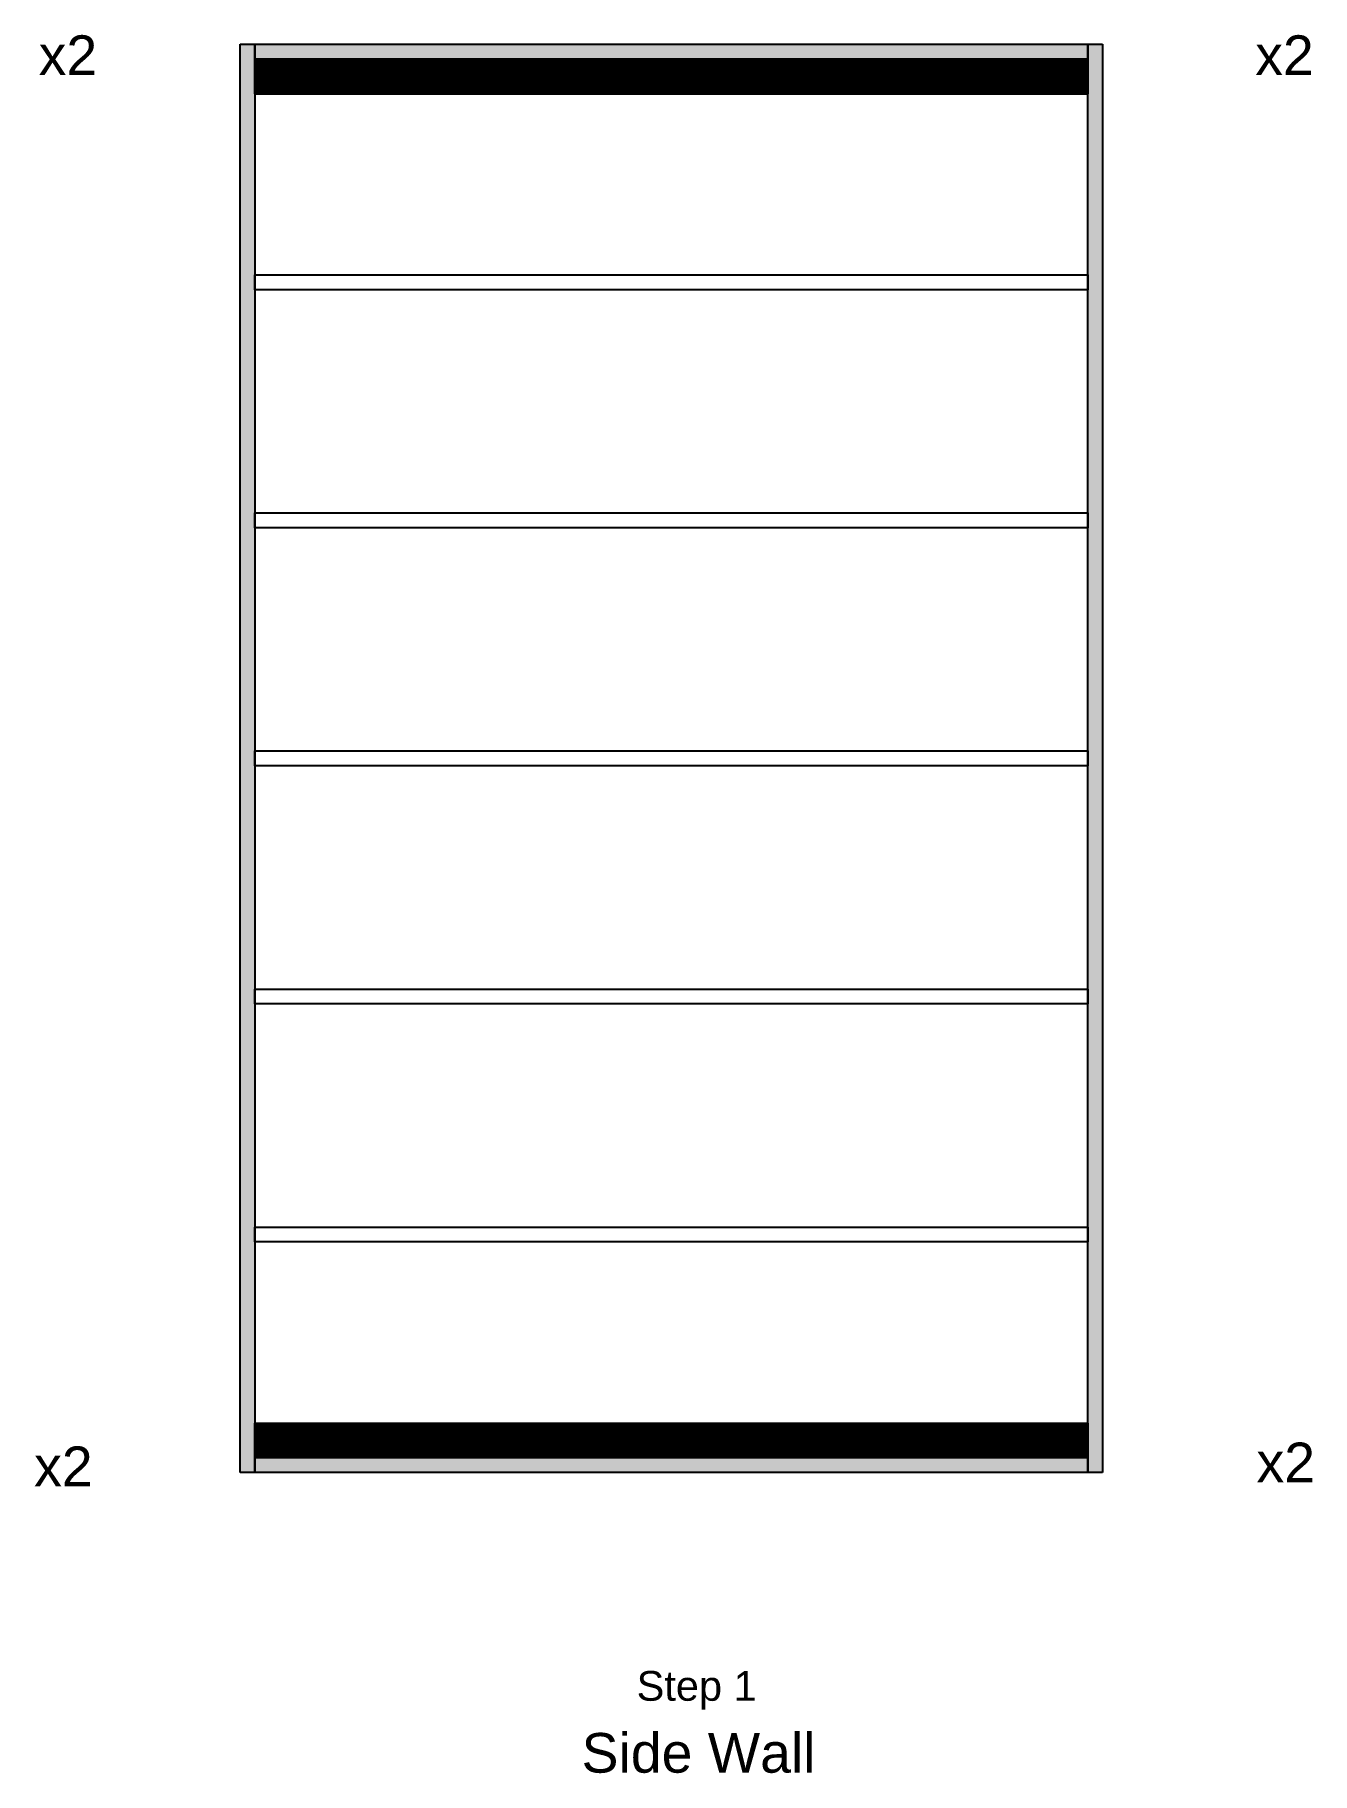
# Model space of a CAD drawing. Header units: inches. Extents: x -21 to 108, y -30 to 145.
import ezdxf

# ---------------------------------------------------------------- set-up
doc = ezdxf.new("R2010")
doc.units = ezdxf.units.IN
doc.header["$MEASUREMENT"] = 0
doc.layers.add('0_Framing', color=7, linetype='Continuous', lineweight=25, true_color=0x000000)
doc.layers.add('Step_01', color=7, linetype='Continuous', lineweight=25, true_color=0x000000)
doc.styles.add('textstyle17', font='')
doc.styles.add('textstyle18', font='')
doc.styles.add('textstyle38', font='')
doc.styles.add('textstyle39', font='')
doc.styles.add('textstyle40', font='')
doc.styles.add('textstyle46', font='')
doc.styles.get('textstyle17').set_extended_font_data('Liberation Mono')
doc.styles.get('textstyle18').set_extended_font_data('Liberation Mono')
doc.styles.get('textstyle38').set_extended_font_data('Liberation Sans')
doc.styles.get('textstyle39').set_extended_font_data('Liberation Sans')
doc.styles.get('textstyle40').set_extended_font_data('Liberation Sans')
doc.styles.get('textstyle46').set_extended_font_data('Liberation Sans')
pattern_1 = [(45, (0, 0), (-0.08838835, 0.08838835), [])]

msp = doc.modelspace()

# ---------------------------------------------------------------- hatches: boundary and pattern name
at = {"layer": 'Step_01'}
for points in [[(1.5, 0), (0, 0), (0, 144), (1.5, 144)], [(85.5, 142.5), (1.5, 142.5), (1.5, 144), (85.5, 144)], [(87, 0), (85.5, 0), (85.5, 144), (87, 144)], [(85.5, 0), (1.5, 0), (1.5, 1.5), (85.5, 1.5)]]:
    msp.add_hatch(color=256, dxfattribs=at).paths.add_polyline_path(points)
h = msp.add_hatch(dxfattribs=at)
h.set_pattern_fill('ACAD_ISO02W100', color=256, scale=0.33, angle=45, style=0)
h.set_pattern_definition(pattern_1)
h.paths.add_polyline_path([(1.5, 142.5), (85.5, 142.5), (85.5, 139), (1.5, 139)])
h = msp.add_hatch(dxfattribs=at)
h.set_pattern_fill('ACAD_ISO02W100', color=256, scale=0.33, angle=45, style=0)
h.set_pattern_definition(pattern_1)
h.paths.add_polyline_path([(1.5, 5), (85.5, 5), (85.5, 1.5), (1.5, 1.5)])

# ---------------------------------------------------------------- linework, layer by layer
at = {"layer": '0_Framing'}
for p, q in [((0, 0), (0, 144)), ((0, 144), (1.5, 144)), ((1.5, 144), (1.5, 0)), ((1.5, 142.5), (1.5, 144)), ((1.5, 144), (85.5, 144)), ((85.5, 0), (85.5, 144)), ((85.5, 144), (87, 144)), ((85.5, 144), (85.5, 142.5)), ((87, 144), (87, 0)), ((85.5, 142.5), (1.5, 142.5)), ((1.5, 139), (1.5, 142.5)), ((1.5, 142.5), (85.5, 142.5)), ((85.5, 142.5), (85.5, 139)), ((1.5, 139), (85.5, 139)), ((1.5, 119.25), (1.5, 120.75)), ((1.5, 120.75), (85.5, 120.75)), ((85.5, 119.25), (1.5, 119.25)), ((85.5, 120.75), (85.5, 119.25)), ((1.5, 95.25), (1.5, 96.75)), ((1.5, 96.75), (85.5, 96.75)), ((85.5, 96.75), (85.5, 95.25)), ((85.5, 95.25), (1.5, 95.25)), ((1.5, 71.25), (1.5, 72.75)), ((1.5, 72.75), (85.5, 72.75)), ((85.5, 72.75), (85.5, 71.25)), ((85.5, 71.25), (1.5, 71.25)), ((1.5, 47.25), (1.5, 48.75)), ((1.5, 48.75), (85.5, 48.75)), ((85.5, 48.75), (85.5, 47.25)), ((85.5, 47.25), (1.5, 47.25)), ((1.5, 23.25), (1.5, 24.75)), ((1.5, 24.75), (85.5, 24.75)), ((85.5, 24.75), (85.5, 23.25)), ((85.5, 23.25), (1.5, 23.25)), ((1.5, 1.5), (1.5, 5)), ((1.5, 5), (85.5, 5)), ((85.5, 5), (85.5, 1.5)), ((1.5, 0), (0, 0)), ((1.5, 0), (1.5, 1.5)), ((85.5, 1.5), (1.5, 1.5)), ((85.5, 0), (1.5, 0)), ((85.5, 1.5), (85.5, 0)), ((87, 0), (85.5, 0))]:
    msp.add_line(p, q, dxfattribs=at)

# ---------------------------------------------------------------- texts
at = {"layer": '0_Framing', "insert": (34.448368, -26.25), "char_height": 3, "attachment_point": 1, "style": 'textstyle17'}
msp.add_mtext('\\fLiberation Sans|b0|i0|c0|p0;\\H4.00001;Side Wall', dxfattribs=at)
at = {"layer": 'Step_01', "char_height": 3, "attachment_point": 1}
for s, insert, style in [('\\H4.00001;x2', (-20.304, 144.896256), 'textstyle46'), ('\\H4.00001;x2', (102.397278, 144.896256), 'textstyle40'), ('\\H4.00001;x2', (-20.767898, 2.632024), 'textstyle38'), ('\\H4.00001;x2', (102.528, 3.024), 'textstyle39'), ('\\fLiberation Sans|b0|i0|c0|p0;Step 1', (40, -20), 'textstyle18')]:
    msp.add_mtext(s, dxfattribs=dict(at, insert=insert, style=style))

doc.saveas('drawing.dxf')
